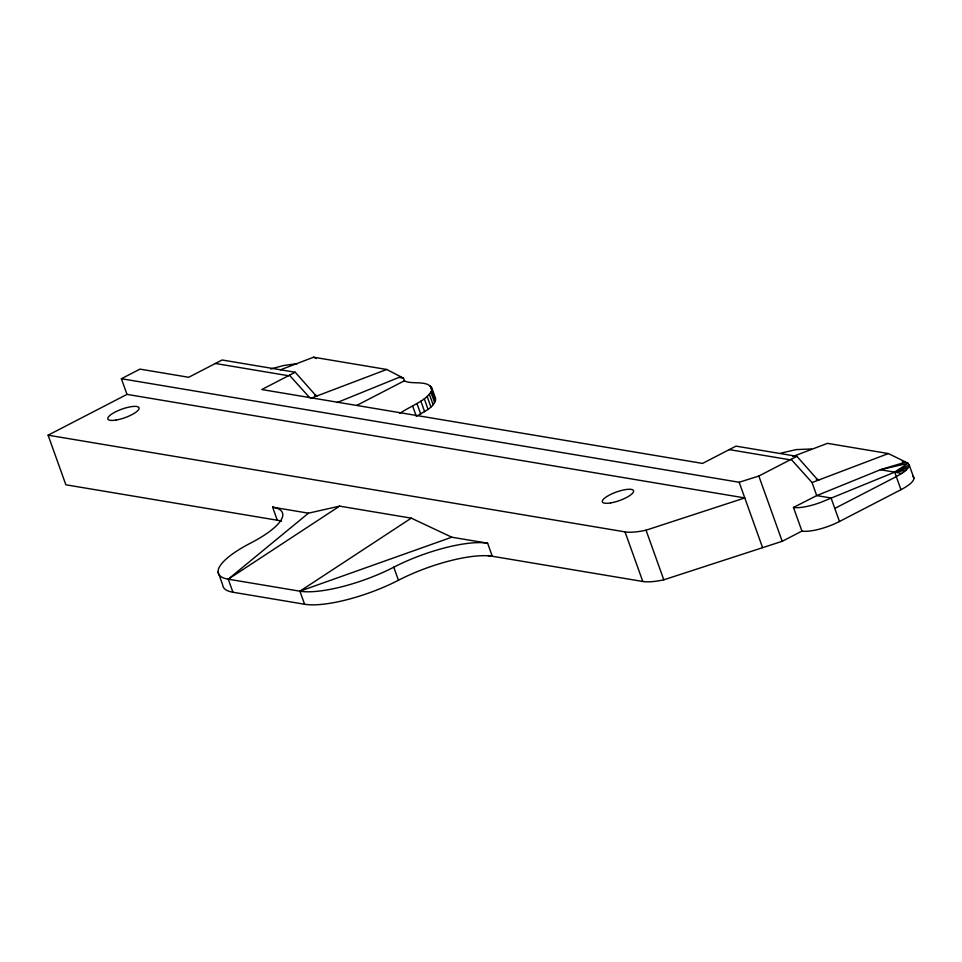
<?xml version="1.0" encoding="UTF-8"?>
<svg xmlns="http://www.w3.org/2000/svg" width="962" height="962" viewBox="0 0 962 962"><rect width="100%" height="100%" fill="white"/><g stroke="black" fill="none" stroke-linecap="round" stroke-linejoin="round"><path stroke-width="1.44" d="M399.843 413.275A72.09 19.745 -19.7 0 1 412.614 405.964C419.66 401.863 428.102 397.991 431.818 390.283C430.808 378.98 411.171 385.209 404.425 380.76L356.77 405.399M417.436 415.812C423.881 411.399 436.411 406.962 435.233 397.559M834.8 508.441L896.295 476.635C901.033 473.593 907.755 471.055 909.222 465.043L908.092 463.263L888.395 453.559L827.476 443.35L792.916 456.469M232.924 592.231L228.247 579.184L308.441 513.179L339.61 506.132L411.279 518.145L451.779 537.205L487.614 543.205L492.291 556.264A72.09 19.745 -19.7 0 0 398.448 580.254A72.09 19.745 -19.7 0 1 304.593 604.244L232.924 592.231A72.09 19.745 -19.7 0 1 222.775 585.221L218.109 572.162M487.614 543.205A72.09 19.745 -19.7 0 0 393.771 567.195A72.09 19.745 -19.7 0 1 299.916 591.197L228.247 579.184L339.61 506.132M304.593 604.244L299.916 591.197L411.279 518.145M281.469 521.26A72.09 19.745 -19.7 0 0 277.284 520.226L65.861 484.788L48.1 435.185L625.035 531.878A43.254 11.845 -19.7 0 0 646.043 530.194L744.792 497.931L126.996 394.384L121.392 378.715L139.959 369.119L188.696 377.284L222.126 359.992L295.226 372.246L316.39 396.176M48.1 435.185L126.996 394.384M295.226 372.246L261.796 389.538L702.561 463.419L735.99 446.127L796.909 456.337L818.073 480.254M121.392 378.715L739.177 482.263L758.838 476.034L796.909 456.337M487.878 555.519L642.796 581.481A43.254 11.845 -19.7 0 0 663.804 579.809L782.214 541.293L801.935 531.096A28.836 7.9 -19.7 0 0 839.477 521.488L900.973 489.682A28.836 7.9 -19.7 0 0 912.758 476.31M801.935 531.096L793.47 507.443L816.726 495.598L880.35 469.745L905.17 462.241L902.272 461.748M337.145 402.525L400.697 376.707M280.423 369.817L313.6 357.215L386.7 369.468L403.487 378.15L404.425 380.76M310.365 398.46L386.7 369.468M791.137 459.319L812.06 482.539L888.395 453.559M299.916 591.197L451.779 537.205M908.513 467.448L894.684 472.15L821.031 502.26A28.836 7.9 -19.7 0 1 793.47 507.443M270.731 368.975L283.802 365.476L297.33 363.624M780.819 453.174L796.091 449.603L811.507 448.989M905.976 470.31L894.684 472.15L880.35 469.745L908.092 463.263L894.684 472.15L900.973 489.682M399.098 377.417L403.487 378.15M215.38 363.48L288.48 375.733M729.244 449.615L790.163 459.824M314.67 395.226L317.592 395.719M816.377 479.316L819.275 479.797M228.247 579.184A72.09 19.745 -19.7 0 1 250.433 543.181A72.09 19.745 -19.7 0 0 272.607 507.166L308.441 513.179M901.815 473.448L894.684 472.15L909.222 465.043L913.9 478.09M313.6 357.215L316.185 358.549M289.454 375.24L309.367 397.354M839.477 521.488L831.06 498.003L816.726 495.598L812.06 482.539M758.838 476.034L782.214 541.293M739.177 482.263L762.553 547.534M646.043 530.194L663.804 579.809M625.035 531.878L642.796 581.481M431.505 387.109L435.75 399.026M430.303 385.906L431.697 389.826M431.818 390.283L435.558 400.721M430.928 392.183L434.668 402.633M429.365 394.264L433.104 404.713M427.14 396.488L430.88 406.926M424.302 398.809L428.03 409.247M420.887 401.19L424.627 411.628M416.967 403.583L420.707 414.033M412.614 405.964L416.354 416.414M393.771 567.195L398.448 580.254M272.607 507.166L277.284 520.226M610.509 502.958A16.582 4.545 -19.7 0 0 633.621 491.005A16.582 4.545 -19.7 0 0 609.704 494.913A16.582 4.545 -19.7 0 0 610.509 502.958M115.993 420.069A16.582 4.545 -19.7 0 0 139.105 408.116A16.582 4.545 -19.7 0 0 115.187 412.025A16.582 4.545 -19.7 0 0 115.993 420.069"/></g></svg>
